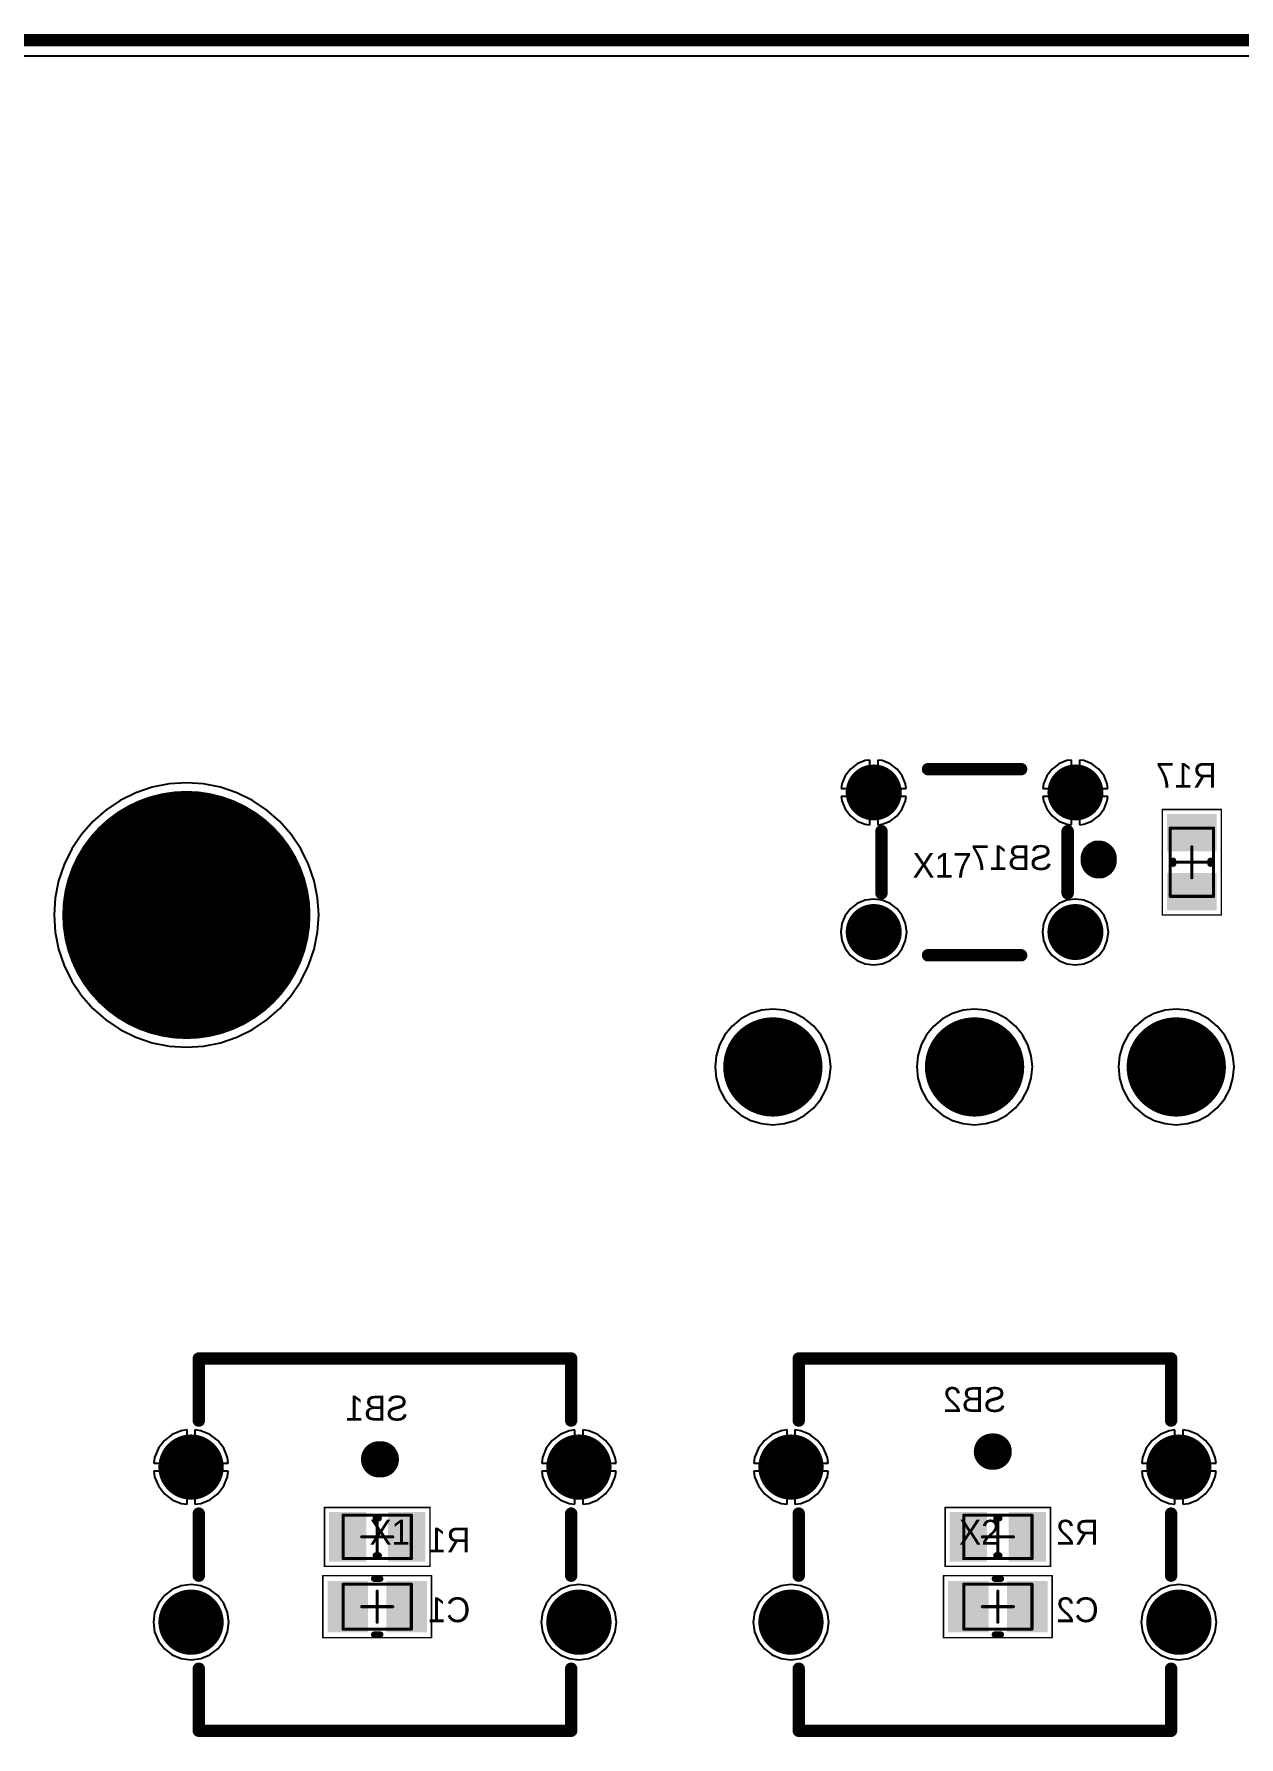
# Model space of a CAD drawing. Header units: millimetres. Extents: x 27 to 265, y 27 to 156.
# Drawn here: x 110.7 to 149.5, y 101.3 to 156.2 of the extents above; entities that cross this region are included whole.
import ezdxf

# ---------------------------------------------------------------- set-up
doc = ezdxf.new("R2010")
doc.units = ezdxf.units.MM
for name, color, linetype in [('BottomLayer', 5, 'Continuous'), ('BottomOverlay', 54, 'Continuous'), ('BottomPaste', 16, 'Continuous'), ('BottomSolder', 6, 'Continuous'), ('KeepOutLayer', 6, 'Continuous'), ('Mechanical13', 56, 'Continuous'), ('Mechanical15', 56, 'Continuous'), ('MultiLayer', 9, 'Continuous'), ('PadHoleLayer', 156, 'Continuous'), ('TopLayer', 1, 'Continuous'), ('TopOverlay', 2, 'Continuous'), ('TopSolder', 216, 'Continuous')]:
    doc.layers.add(name, color=color, linetype=linetype)

msp = doc.modelspace()

# ---------------------------------------------------------------- linework, layer by layer
at = {"layer": 'BottomLayer'}
for p, q in [((144.807, 130.131), (144.67, 130.048)), ((144.878, 130.157), (144.807, 130.131)), ((145.099, 130.162), (144.878, 130.157)), ((145.193, 130.134), (145.099, 130.162)), ((145.292, 130.076), (145.193, 130.134)), ((144.531, 129.872), (144.5, 129.771)), ((144.5, 129.771), (144.517, 129.72)), ((144.517, 129.72), (144.57, 129.69)), ((144.589, 129.964), (144.531, 129.872)), ((144.57, 129.69), (145.432, 129.69)), ((144.67, 130.048), (144.589, 129.964)), ((145.351, 130.022), (145.292, 130.076)), ((145.424, 129.949), (145.351, 130.022)), ((145.467, 129.884), (145.424, 129.949)), ((145.432, 129.69), (145.505, 129.766)), ((145.505, 129.766), (145.467, 129.884)), ((144.568, 129.486), (144.495, 129.41)), ((144.495, 129.41), (144.533, 129.292)), ((144.533, 129.292), (144.576, 129.227)), ((145.43, 129.486), (144.568, 129.486)), ((144.576, 129.227), (144.649, 129.153)), ((144.649, 129.153), (144.708, 129.1)), ((144.708, 129.1), (144.807, 129.042)), ((144.807, 129.042), (144.901, 129.014)), ((144.901, 129.014), (145.122, 129.019)), ((145.122, 129.019), (145.193, 129.044)), ((145.193, 129.044), (145.33, 129.128)), ((145.33, 129.128), (145.411, 129.212)), ((145.411, 129.212), (145.469, 129.304)), ((145.483, 129.456), (145.43, 129.486)), ((145.469, 129.304), (145.5, 129.405)), ((145.5, 129.405), (145.483, 129.456)), ((141.227, 110.924), (141.153, 110.851)), ((141.292, 110.967), (141.227, 110.924)), ((141.41, 111.005), (141.292, 110.967)), ((141.486, 110.932), (141.41, 111.005)), ((141.486, 110.07), (141.486, 110.932)), ((141.72, 110.983), (141.69, 110.93)), ((141.69, 110.93), (141.69, 110.068)), ((141.771, 111), (141.72, 110.983)), ((141.872, 110.969), (141.771, 111)), ((141.964, 110.911), (141.872, 110.969)), ((142.048, 110.83), (141.964, 110.911)), ((121.292, 110.443), (121.264, 110.349)), ((121.264, 110.349), (121.269, 110.128)), ((121.35, 110.542), (121.292, 110.443)), ((121.403, 110.601), (121.35, 110.542)), ((121.477, 110.674), (121.403, 110.601)), ((121.542, 110.717), (121.477, 110.674)), ((121.66, 110.755), (121.542, 110.717)), ((121.736, 110.682), (121.66, 110.755)), ((121.736, 109.82), (121.736, 110.682)), ((121.97, 110.733), (121.94, 110.68)), ((121.94, 110.68), (121.94, 109.818)), ((122.021, 110.75), (121.97, 110.733)), ((122.122, 110.719), (122.021, 110.75)), ((122.214, 110.661), (122.122, 110.719)), ((122.298, 110.58), (122.214, 110.661)), ((122.381, 110.443), (122.298, 110.58)), ((122.407, 110.372), (122.381, 110.443)), ((122.412, 110.151), (122.407, 110.372)), ((141.042, 110.693), (141.014, 110.599)), ((141.014, 110.599), (141.019, 110.378)), ((141.019, 110.378), (141.044, 110.307)), ((141.1, 110.792), (141.042, 110.693)), ((141.153, 110.851), (141.1, 110.792)), ((142.131, 110.693), (142.048, 110.83)), ((142.157, 110.622), (142.131, 110.693)), ((142.134, 110.307), (142.162, 110.401)), ((142.162, 110.401), (142.157, 110.622)), ((121.269, 110.128), (121.294, 110.057)), ((121.294, 110.057), (121.378, 109.92)), ((121.378, 109.92), (121.462, 109.839)), ((121.462, 109.839), (121.554, 109.781)), ((121.706, 109.767), (121.736, 109.82)), ((121.94, 109.818), (122.016, 109.745)), ((122.134, 109.783), (122.199, 109.826)), ((122.199, 109.826), (122.272, 109.899)), ((122.272, 109.899), (122.326, 109.958)), ((122.326, 109.958), (122.384, 110.057)), ((122.384, 110.057), (122.412, 110.151)), ((141.044, 110.307), (141.128, 110.17)), ((141.128, 110.17), (141.212, 110.089)), ((141.212, 110.089), (141.304, 110.031)), ((141.304, 110.031), (141.405, 110)), ((141.405, 110), (141.456, 110.017)), ((141.456, 110.017), (141.486, 110.07)), ((141.69, 110.068), (141.766, 109.995)), ((141.766, 109.995), (141.884, 110.033)), ((141.884, 110.033), (141.949, 110.076)), ((141.949, 110.076), (142.022, 110.149)), ((142.022, 110.149), (142.076, 110.208)), ((142.076, 110.208), (142.134, 110.307)), ((121.554, 109.781), (121.655, 109.75)), ((121.655, 109.75), (121.706, 109.767)), ((122.016, 109.745), (122.134, 109.783))]:
    msp.add_line(p, q, dxfattribs=at)
for points, const_width in [([(137.35, 131.75, 1), (138.15, 131.75, 1)], 0.8), ([(143.85, 131.75, 1), (144.65, 131.75, 1)], 0.8), ([(144.531, 129.766, 1), (144.608, 129.766, 1)], 0.0762), ([(144.949, 129.926, 1), (145.051, 129.926, 1)], 0.102), ([(144.95, 129.926, 1), (145.05, 129.926, 1)], 0.1), ([(145.392, 129.766, 1), (145.469, 129.766, 1)], 0.0762), ([(144.531, 129.409, 1), (144.608, 129.409, 1)], 0.0762), ([(144.949, 129.25, 1), (145.051, 129.25, 1)], 0.102), ([(144.95, 129.25, 1), (145.05, 129.25, 1)], 0.1), ([(145.392, 129.409, 1), (145.469, 129.409, 1)], 0.0762), ([(137.35, 127.25, 1), (138.15, 127.25, 1)], 0.8), ([(143.85, 127.25, 1), (144.65, 127.25, 1)], 0.8), ([(115.275, 110, 1), (116.225, 110, 1)], 0.95), ([(127.775, 110, 1), (128.725, 110, 1)], 0.95), ([(134.608, 110, 1), (135.558, 110, 1)], 0.95), ([(141.371, 110.931, 1), (141.448, 110.931, 1)], 0.0762), ([(141.728, 110.931, 1), (141.804, 110.931, 1)], 0.0762), ([(147.108, 110, 1), (148.058, 110, 1)], 0.95), ([(121.449, 110.25, 1), (121.551, 110.25, 1)], 0.102), ([(121.45, 110.25, 1), (121.55, 110.25, 1)], 0.1), ([(121.621, 110.681, 1), (121.698, 110.681, 1)], 0.0762), ([(121.978, 110.681, 1), (122.054, 110.681, 1)], 0.0762), ([(122.125, 110.25, 1), (122.226, 110.25, 1)], 0.102), ([(122.126, 110.25, 1), (122.226, 110.25, 1)], 0.1), ([(141.199, 110.5, 1), (141.301, 110.5, 1)], 0.102), ([(141.2, 110.5, 1), (141.3, 110.5, 1)], 0.1), ([(141.875, 110.5, 1), (141.976, 110.5, 1)], 0.102), ([(141.876, 110.5, 1), (141.976, 110.5, 1)], 0.1), ([(121.621, 109.819, 1), (121.698, 109.819, 1)], 0.0762), ([(121.978, 109.819, 1), (122.054, 109.819, 1)], 0.0762), ([(141.371, 110.069, 1), (141.448, 110.069, 1)], 0.0762), ([(141.728, 110.069, 1), (141.804, 110.069, 1)], 0.0762), ([(115.275, 105, 1), (116.225, 105, 1)], 0.95), ([(127.775, 105, 1), (128.725, 105, 1)], 0.95), ([(134.608, 105, 1), (135.558, 105, 1)], 0.95), ([(147.108, 105, 1), (148.058, 105, 1)], 0.95)]:
    msp.add_lwpolyline(points, format="xyb", close=True, dxfattribs=dict(at, const_width=const_width))
at = {"layer": 'BottomLayer', "const_width": 0.152}
for points in [[(144.569, 129.766, -0.77568), (145.431, 129.766)], [(145.431, 129.409, -0.77568), (144.569, 129.409)], [(141.409, 110.069, -0.77568), (141.409, 110.931)], [(141.766, 110.931, -0.77568), (141.766, 110.069)], [(121.659, 109.819, -0.77568), (121.659, 110.681)], [(122.016, 110.681, -0.77568), (122.016, 109.819)]]:
    msp.add_lwpolyline(points, format="xyb", dxfattribs=at)
at = {"layer": 'BottomLayer', "const_width": 0.203}
for points in [[(145, 129.25), (145, 129.926)], [(121.5, 110.25), (122.176, 110.25)], [(141.25, 110.5), (141.926, 110.5)]]:
    msp.add_lwpolyline(points, dxfattribs=at)
at = {"layer": 'BottomLayer'}
for points in [[(148.7, 130.95), (147.3, 130.95), (148.7, 129.95), (147.3, 129.95)], [(148.7, 129.05), (147.3, 129.05), (148.7, 128.05), (147.3, 128.05)], [(121.3, 107.05), (121.3, 108.45), (120.3, 107.05), (120.3, 108.45)], [(123.2, 107.05), (123.2, 108.45), (122.2, 107.05), (122.2, 108.45)], [(141.3, 107.05), (141.3, 108.45), (140.3, 107.05), (140.3, 108.45)], [(143.2, 107.05), (143.2, 108.45), (142.2, 107.05), (142.2, 108.45)], [(120.25, 106.225), (120.25, 104.775), (121.35, 106.225), (121.35, 104.775)], [(122.15, 106.225), (122.15, 104.775), (123.25, 106.225), (123.25, 104.775)], [(140.25, 106.225), (140.25, 104.775), (141.35, 106.225), (141.35, 104.775)], [(142.15, 106.225), (142.15, 104.775), (143.25, 106.225), (143.25, 104.775)]]:
    msp.add_solid(points, dxfattribs=at)
at = {"layer": 'BottomOverlay', "const_width": 0.2}
for points in [[(147.4, 129.45), (147.4, 129.55)], [(148.6, 129.45), (148.6, 129.55)], [(121.7, 108.35), (121.8, 108.35)], [(141.7, 108.35), (141.8, 108.35)], [(121.7, 107.15), (121.8, 107.15)], [(141.7, 107.15), (141.8, 107.15)], [(121.65, 106.4), (121.85, 106.4)], [(141.65, 106.4), (141.85, 106.4)], [(121.65, 104.6), (121.85, 104.6)], [(141.65, 104.6), (141.85, 104.6)]]:
    msp.add_lwpolyline(points, dxfattribs=at)
at = {"layer": 'BottomOverlay', "const_width": 0.1}
for points in [[(147.35, 129.55, 1), (147.45, 129.55, 1)], [(148.55, 129.55, 1), (148.65, 129.55, 1)], [(147.35, 129.45, 1), (147.45, 129.45, 1)], [(148.55, 129.45, 1), (148.65, 129.45, 1)], [(121.65, 108.35, 1), (121.75, 108.35, 1)], [(121.75, 108.35, 1), (121.85, 108.35, 1)], [(141.65, 108.35, 1), (141.75, 108.35, 1)], [(141.75, 108.35, 1), (141.85, 108.35, 1)], [(121.65, 107.15, 1), (121.75, 107.15, 1)], [(121.75, 107.15, 1), (121.85, 107.15, 1)], [(141.65, 107.15, 1), (141.75, 107.15, 1)], [(141.75, 107.15, 1), (141.85, 107.15, 1)], [(121.6, 106.4, 1), (121.7, 106.4, 1)], [(121.8, 106.4, 1), (121.9, 106.4, 1)], [(141.6, 106.4, 1), (141.7, 106.4, 1)], [(141.8, 106.4, 1), (141.9, 106.4, 1)], [(121.6, 104.6, 1), (121.7, 104.6, 1)], [(121.8, 104.6, 1), (121.9, 104.6, 1)], [(141.6, 104.6, 1), (141.7, 104.6, 1)], [(141.8, 104.6, 1), (141.9, 104.6, 1)]]:
    msp.add_lwpolyline(points, format="xyb", close=True, dxfattribs=at)
at = {"layer": 'BottomPaste'}
for points in [[(148.7, 130.95), (147.3, 130.95), (148.7, 129.95), (147.3, 129.95)], [(148.7, 129.05), (147.3, 129.05), (148.7, 128.05), (147.3, 128.05)], [(121.3, 107.05), (121.3, 108.45), (120.3, 107.05), (120.3, 108.45)], [(123.2, 107.05), (123.2, 108.45), (122.2, 107.05), (122.2, 108.45)], [(141.3, 107.05), (141.3, 108.45), (140.3, 107.05), (140.3, 108.45)], [(143.2, 107.05), (143.2, 108.45), (142.2, 107.05), (142.2, 108.45)], [(120.25, 106.225), (120.25, 104.775), (121.35, 106.225), (121.35, 104.775)], [(122.15, 106.225), (122.15, 104.775), (123.25, 106.225), (123.25, 104.775)], [(140.25, 106.225), (140.25, 104.775), (141.35, 106.225), (141.35, 104.775)], [(142.15, 106.225), (142.15, 104.775), (143.25, 106.225), (143.25, 104.775)]]:
    msp.add_solid(points, dxfattribs=at)
at = {"layer": 'BottomSolder'}
for points, const_width in [([(137.299, 131.75, 1), (138.201, 131.75, 1)], 0.902), ([(143.799, 131.75, 1), (144.701, 131.75, 1)], 0.902), ([(145.279, 129.616, 1), (144.721, 129.616, 1)], 0.61), ([(145.279, 129.56, 1), (144.721, 129.56, 1)], 0.61), ([(144.899, 129.926, 1), (145.101, 129.926, 1)], 0.202), ([(144.568, 129.616, 1), (144.873, 129.616, 1)], 0.305), ([(144.568, 129.56, 1), (144.873, 129.56, 1)], 0.305), ([(145.127, 129.616, 1), (145.432, 129.616, 1)], 0.305), ([(145.127, 129.56, 1), (145.432, 129.56, 1)], 0.305), ([(144.899, 129.25, 1), (145.101, 129.25, 1)], 0.202), ([(137.299, 127.25, 1), (138.201, 127.25, 1)], 0.902), ([(143.799, 127.25, 1), (144.701, 127.25, 1)], 0.902), ([(115.549, 127.8, 1), (115.651, 127.8, 1)], 0.102), ([(134.449, 122.9, 1), (134.551, 122.9, 1)], 0.102), ([(140.949, 122.9, 1), (141.051, 122.9, 1)], 0.102), ([(147.449, 122.9, 1), (147.551, 122.9, 1)], 0.102), ([(115.224, 110, 1), (116.276, 110, 1)], 1.052), ([(127.724, 110, 1), (128.776, 110, 1)], 1.052), ([(134.558, 110, 1), (135.609, 110, 1)], 1.052), ([(141.839, 110.5, 1), (141.28, 110.5, 1)], 0.61), ([(141.895, 110.5, 1), (141.336, 110.5, 1)], 0.61), ([(147.058, 110, 1), (148.109, 110, 1)], 1.052), ([(122.089, 110.25, 1), (121.53, 110.25, 1)], 0.61), ([(121.378, 110.25, 1), (121.683, 110.25, 1)], 0.305), ([(122.145, 110.25, 1), (121.586, 110.25, 1)], 0.61), ([(121.434, 110.25, 1), (121.739, 110.25, 1)], 0.305), ([(121.399, 110.25, 1), (121.601, 110.25, 1)], 0.202), ([(121.937, 110.25, 1), (122.242, 110.25, 1)], 0.305), ([(121.993, 110.25, 1), (122.298, 110.25, 1)], 0.305), ([(122.075, 110.25, 1), (122.276, 110.25, 1)], 0.202), ([(141.128, 110.5, 1), (141.433, 110.5, 1)], 0.305), ([(141.184, 110.5, 1), (141.489, 110.5, 1)], 0.305), ([(141.149, 110.5, 1), (141.351, 110.5, 1)], 0.202), ([(141.687, 110.5, 1), (141.992, 110.5, 1)], 0.305), ([(141.743, 110.5, 1), (142.048, 110.5, 1)], 0.305), ([(141.825, 110.5, 1), (142.026, 110.5, 1)], 0.202), ([(115.224, 105, 1), (116.276, 105, 1)], 1.052), ([(127.724, 105, 1), (128.776, 105, 1)], 1.052), ([(134.558, 105, 1), (135.609, 105, 1)], 1.052), ([(147.058, 105, 1), (148.109, 105, 1)], 1.052)]:
    msp.add_lwpolyline(points, format="xyb", close=True, dxfattribs=dict(at, const_width=const_width))
for points in [[(148.802, 131.052), (147.198, 131.052), (148.802, 129.848), (147.198, 129.848)], [(148.802, 129.152), (147.198, 129.152), (148.802, 127.948), (147.198, 127.948)], [(121.402, 106.948), (121.402, 108.552), (120.198, 106.948), (120.198, 108.552)], [(123.302, 106.948), (123.302, 108.552), (122.098, 106.948), (122.098, 108.552)], [(141.402, 106.948), (141.402, 108.552), (140.198, 106.948), (140.198, 108.552)], [(143.302, 106.948), (143.302, 108.552), (142.098, 106.948), (142.098, 108.552)], [(120.148, 106.327), (120.148, 104.673), (121.452, 106.327), (121.452, 104.673)], [(122.048, 106.327), (122.048, 104.673), (123.352, 106.327), (123.352, 104.673)], [(140.148, 106.327), (140.148, 104.673), (141.452, 106.327), (141.452, 104.673)], [(142.048, 106.327), (142.048, 104.673), (143.352, 106.327), (143.352, 104.673)]]:
    msp.add_solid(points, dxfattribs=at)
at = {"layer": 'KeepOutLayer', "const_width": 0.4}
msp.add_lwpolyline([(27.5, 156), (199.7, 156)], dxfattribs=at)
at = {"layer": 'Mechanical13', "const_width": 0.1}
for points in [[(147.3, 128.4), (147.3, 130.6)], [(147.3, 130.6), (148.7, 130.6)], [(148.7, 128.4), (148.7, 130.6)], [(147.3, 128.4), (148.7, 128.4)], [(120.65, 108.45), (122.85, 108.45)], [(120.65, 107.05), (120.65, 108.45)], [(122.85, 107.05), (122.85, 108.45)], [(140.65, 108.45), (142.85, 108.45)], [(140.65, 107.05), (140.65, 108.45)], [(142.85, 107.05), (142.85, 108.45)], [(120.65, 107.05), (122.85, 107.05)], [(140.65, 107.05), (142.85, 107.05)], [(120.65, 104.775), (120.65, 106.225)], [(120.65, 106.225), (122.85, 106.225)], [(122.85, 104.775), (122.85, 106.225)], [(140.65, 104.775), (140.65, 106.225)], [(140.65, 106.225), (142.85, 106.225)], [(142.85, 104.775), (142.85, 106.225)], [(120.65, 104.775), (122.85, 104.775)], [(140.65, 104.775), (142.85, 104.775)]]:
    msp.add_lwpolyline(points, dxfattribs=at)
at = {"layer": 'Mechanical13', "const_width": 0.05}
for points in [[(147.275, 130.6, 1), (147.325, 130.6, 1)], [(147.275, 130.6, 1), (147.325, 130.6, 1)], [(148.675, 130.6, 1), (148.725, 130.6, 1)], [(148.675, 130.6, 1), (148.725, 130.6, 1)], [(147.275, 128.4, 1), (147.325, 128.4, 1)], [(147.275, 128.4, 1), (147.325, 128.4, 1)], [(148.675, 128.4, 1), (148.725, 128.4, 1)], [(148.675, 128.4, 1), (148.725, 128.4, 1)], [(120.625, 108.45, 1), (120.675, 108.45, 1)], [(120.625, 108.45, 1), (120.675, 108.45, 1)], [(122.825, 108.45, 1), (122.875, 108.45, 1)], [(122.825, 108.45, 1), (122.875, 108.45, 1)], [(140.625, 108.45, 1), (140.675, 108.45, 1)], [(140.625, 108.45, 1), (140.675, 108.45, 1)], [(142.825, 108.45, 1), (142.875, 108.45, 1)], [(142.825, 108.45, 1), (142.875, 108.45, 1)], [(120.625, 107.05, 1), (120.675, 107.05, 1)], [(120.625, 107.05, 1), (120.675, 107.05, 1)], [(122.825, 107.05, 1), (122.875, 107.05, 1)], [(122.825, 107.05, 1), (122.875, 107.05, 1)], [(140.625, 107.05, 1), (140.675, 107.05, 1)], [(140.625, 107.05, 1), (140.675, 107.05, 1)], [(142.825, 107.05, 1), (142.875, 107.05, 1)], [(142.825, 107.05, 1), (142.875, 107.05, 1)], [(120.625, 106.225, 1), (120.675, 106.225, 1)], [(120.625, 106.225, 1), (120.675, 106.225, 1)], [(122.825, 106.225, 1), (122.875, 106.225, 1)], [(122.825, 106.225, 1), (122.875, 106.225, 1)], [(140.625, 106.225, 1), (140.675, 106.225, 1)], [(140.625, 106.225, 1), (140.675, 106.225, 1)], [(142.825, 106.225, 1), (142.875, 106.225, 1)], [(142.825, 106.225, 1), (142.875, 106.225, 1)], [(120.625, 104.775, 1), (120.675, 104.775, 1)], [(120.625, 104.775, 1), (120.675, 104.775, 1)], [(122.825, 104.775, 1), (122.875, 104.775, 1)], [(122.825, 104.775, 1), (122.875, 104.775, 1)], [(140.625, 104.775, 1), (140.675, 104.775, 1)], [(140.625, 104.775, 1), (140.675, 104.775, 1)], [(142.825, 104.775, 1), (142.875, 104.775, 1)], [(142.825, 104.775, 1), (142.875, 104.775, 1)]]:
    msp.add_lwpolyline(points, format="xyb", close=True, dxfattribs=at)
at = {"layer": 'Mechanical15'}
for points, const_width in [([(147.05, 127.8), (147.05, 131.2)], 0.05), ([(147.05, 131.2), (148.95, 131.2)], 0.05), ([(148.95, 127.8), (148.95, 131.2)], 0.05), ([(148, 129), (148, 130)], 0.1), ([(147.5, 129.5), (148.5, 129.5)], 0.1), ([(147.05, 127.8), (148.95, 127.8)], 0.05), ([(120.05, 108.7), (123.45, 108.7)], 0.05), ([(120.05, 106.8), (120.05, 108.7)], 0.05), ([(123.45, 106.8), (123.45, 108.7)], 0.05), ([(140.05, 108.7), (143.45, 108.7)], 0.05), ([(140.05, 106.8), (140.05, 108.7)], 0.05), ([(143.45, 106.8), (143.45, 108.7)], 0.05), ([(121.75, 107.25), (121.75, 108.25)], 0.1), ([(141.75, 107.25), (141.75, 108.25)], 0.1), ([(121.25, 107.75), (122.25, 107.75)], 0.1), ([(141.25, 107.75), (142.25, 107.75)], 0.1), ([(120, 104.5), (120, 106.5)], 0.05), ([(120, 106.5), (123.5, 106.5)], 0.05), ([(120.05, 106.8), (123.45, 106.8)], 0.05), ([(123.5, 104.5), (123.5, 106.5)], 0.05), ([(140, 104.5), (140, 106.5)], 0.05), ([(140, 106.5), (143.5, 106.5)], 0.05), ([(140.05, 106.8), (143.45, 106.8)], 0.05), ([(143.5, 104.5), (143.5, 106.5)], 0.05), ([(121.75, 105), (121.75, 106)], 0.1), ([(141.75, 105), (141.75, 106)], 0.1), ([(121.25, 105.5), (122.25, 105.5)], 0.1), ([(141.25, 105.5), (142.25, 105.5)], 0.1), ([(120, 104.5), (123.5, 104.5)], 0.05), ([(140, 104.5), (143.5, 104.5)], 0.05)]:
    msp.add_lwpolyline(points, dxfattribs=dict(at, const_width=const_width))
for points, const_width in [([(147.038, 131.2, 1), (147.062, 131.2, 1)], 0.025), ([(147.038, 131.2, 1), (147.062, 131.2, 1)], 0.025), ([(148.937, 131.2, 1), (148.962, 131.2, 1)], 0.025), ([(148.937, 131.2, 1), (148.962, 131.2, 1)], 0.025), ([(147.975, 130, 1), (148.025, 130, 1)], 0.05), ([(147.475, 129.5, 1), (147.525, 129.5, 1)], 0.05), ([(147.975, 129, 1), (148.025, 129, 1)], 0.05), ([(148.475, 129.5, 1), (148.525, 129.5, 1)], 0.05), ([(147.038, 127.8, 1), (147.062, 127.8, 1)], 0.025), ([(147.038, 127.8, 1), (147.062, 127.8, 1)], 0.025), ([(148.937, 127.8, 1), (148.962, 127.8, 1)], 0.025), ([(148.937, 127.8, 1), (148.962, 127.8, 1)], 0.025), ([(120.038, 108.7, 1), (120.063, 108.7, 1)], 0.025), ([(120.038, 108.7, 1), (120.063, 108.7, 1)], 0.025), ([(123.438, 108.7, 1), (123.463, 108.7, 1)], 0.025), ([(123.438, 108.7, 1), (123.463, 108.7, 1)], 0.025), ([(140.038, 108.7, 1), (140.063, 108.7, 1)], 0.025), ([(140.038, 108.7, 1), (140.063, 108.7, 1)], 0.025), ([(143.438, 108.7, 1), (143.463, 108.7, 1)], 0.025), ([(143.438, 108.7, 1), (143.463, 108.7, 1)], 0.025), ([(121.725, 108.25, 1), (121.775, 108.25, 1)], 0.05), ([(141.725, 108.25, 1), (141.775, 108.25, 1)], 0.05), ([(121.225, 107.75, 1), (121.275, 107.75, 1)], 0.05), ([(122.225, 107.75, 1), (122.275, 107.75, 1)], 0.05), ([(141.225, 107.75, 1), (141.275, 107.75, 1)], 0.05), ([(142.225, 107.75, 1), (142.275, 107.75, 1)], 0.05), ([(121.725, 107.25, 1), (121.775, 107.25, 1)], 0.05), ([(141.725, 107.25, 1), (141.775, 107.25, 1)], 0.05), ([(119.987, 106.5, 1), (120.012, 106.5, 1)], 0.025), ([(119.987, 106.5, 1), (120.012, 106.5, 1)], 0.025), ([(120.038, 106.8, 1), (120.063, 106.8, 1)], 0.025), ([(120.038, 106.8, 1), (120.063, 106.8, 1)], 0.025), ([(123.438, 106.8, 1), (123.463, 106.8, 1)], 0.025), ([(123.438, 106.8, 1), (123.463, 106.8, 1)], 0.025), ([(123.488, 106.5, 1), (123.512, 106.5, 1)], 0.025), ([(123.488, 106.5, 1), (123.512, 106.5, 1)], 0.025), ([(139.988, 106.5, 1), (140.012, 106.5, 1)], 0.025), ([(139.988, 106.5, 1), (140.012, 106.5, 1)], 0.025), ([(140.038, 106.8, 1), (140.063, 106.8, 1)], 0.025), ([(140.038, 106.8, 1), (140.063, 106.8, 1)], 0.025), ([(143.438, 106.8, 1), (143.463, 106.8, 1)], 0.025), ([(143.438, 106.8, 1), (143.463, 106.8, 1)], 0.025), ([(143.488, 106.5, 1), (143.512, 106.5, 1)], 0.025), ([(143.488, 106.5, 1), (143.512, 106.5, 1)], 0.025), ([(121.725, 106, 1), (121.775, 106, 1)], 0.05), ([(141.725, 106, 1), (141.775, 106, 1)], 0.05), ([(121.225, 105.5, 1), (121.275, 105.5, 1)], 0.05), ([(122.225, 105.5, 1), (122.275, 105.5, 1)], 0.05), ([(141.225, 105.5, 1), (141.275, 105.5, 1)], 0.05), ([(142.225, 105.5, 1), (142.275, 105.5, 1)], 0.05), ([(121.725, 105, 1), (121.775, 105, 1)], 0.05), ([(141.725, 105, 1), (141.775, 105, 1)], 0.05), ([(119.987, 104.5, 1), (120.012, 104.5, 1)], 0.025), ([(119.987, 104.5, 1), (120.012, 104.5, 1)], 0.025), ([(123.488, 104.5, 1), (123.512, 104.5, 1)], 0.025), ([(123.488, 104.5, 1), (123.512, 104.5, 1)], 0.025), ([(139.988, 104.5, 1), (140.012, 104.5, 1)], 0.025), ([(139.988, 104.5, 1), (140.012, 104.5, 1)], 0.025), ([(143.488, 104.5, 1), (143.512, 104.5, 1)], 0.025), ([(143.488, 104.5, 1), (143.512, 104.5, 1)], 0.025)]:
    msp.add_lwpolyline(points, format="xyb", close=True, dxfattribs=dict(at, const_width=const_width))
at = {"layer": 'MultiLayer'}
for points, const_width in [([(137.35, 131.75, 1), (138.15, 131.75, 1)], 0.8), ([(143.85, 131.75, 1), (144.65, 131.75, 1)], 0.8), ([(137.35, 127.25, 1), (138.15, 127.25, 1)], 0.8), ([(143.85, 127.25, 1), (144.65, 127.25, 1)], 0.8), ([(115.275, 110, 1), (116.225, 110, 1)], 0.95), ([(127.775, 110, 1), (128.725, 110, 1)], 0.95), ([(134.608, 110, 1), (135.558, 110, 1)], 0.95), ([(147.108, 110, 1), (148.058, 110, 1)], 0.95), ([(115.275, 105, 1), (116.225, 105, 1)], 0.95), ([(127.775, 105, 1), (128.725, 105, 1)], 0.95), ([(134.608, 105, 1), (135.558, 105, 1)], 0.95), ([(147.108, 105, 1), (148.058, 105, 1)], 0.95)]:
    msp.add_lwpolyline(points, format="xyb", close=True, dxfattribs=dict(at, const_width=const_width))
at = {"layer": 'PadHoleLayer'}
for points, const_width in [([(113.6, 127.8, 1), (117.6, 127.8, 1)], 4), ([(137.5, 131.75, 1), (138, 131.75, 1)], 0.5), ([(144, 131.75, 1), (144.5, 131.75, 1)], 0.5), ([(137.5, 127.25, 1), (138, 127.25, 1)], 0.5), ([(144, 127.25, 1), (144.5, 127.25, 1)], 0.5), ([(133.7, 122.9, 1), (135.3, 122.9, 1)], 1.6), ([(140.2, 122.9, 1), (141.8, 122.9, 1)], 1.6), ([(146.7, 122.9, 1), (148.3, 122.9, 1)], 1.6), ([(115.425, 110, 1), (116.075, 110, 1)], 0.65), ([(127.925, 110, 1), (128.575, 110, 1)], 0.65), ([(134.758, 110, 1), (135.408, 110, 1)], 0.65), ([(147.258, 110, 1), (147.908, 110, 1)], 0.65), ([(115.425, 105, 1), (116.075, 105, 1)], 0.65), ([(127.925, 105, 1), (128.575, 105, 1)], 0.65), ([(134.758, 105, 1), (135.408, 105, 1)], 0.65), ([(147.258, 105, 1), (147.908, 105, 1)], 0.65)]:
    msp.add_lwpolyline(points, format="xyb", close=True, dxfattribs=dict(at, const_width=const_width))
at = {"layer": 'TopLayer'}
for p, q in [((28, 155.5), (199.237, 155.5)), ((136.998, 132.502), (136.829, 132.282)), ((137.218, 132.671), (136.998, 132.502)), ((137.475, 132.777), (137.218, 132.671)), ((137.623, 132.796), (137.475, 132.777)), ((137.623, 131.877), (137.623, 132.796)), ((138.025, 132.777), (137.877, 132.796)), ((137.877, 132.796), (137.877, 131.877)), ((138.282, 132.671), (138.025, 132.777)), ((138.502, 132.502), (138.282, 132.671)), ((138.671, 132.282), (138.502, 132.502)), ((143.498, 132.502), (143.329, 132.282)), ((143.718, 132.671), (143.498, 132.502)), ((143.975, 132.777), (143.718, 132.671)), ((144.123, 132.796), (143.975, 132.777)), ((144.123, 131.877), (144.123, 132.796)), ((144.525, 132.777), (144.377, 132.796)), ((144.377, 132.796), (144.377, 131.877)), ((144.782, 132.671), (144.525, 132.777)), ((145.002, 132.502), (144.782, 132.671)), ((145.171, 132.282), (145.002, 132.502)), ((114.497, 131.918), (113.969, 131.739)), ((115.044, 132.027), (114.497, 131.918)), ((115.6, 132.063), (115.044, 132.027)), ((116.156, 132.027), (115.6, 132.063)), ((116.703, 131.918), (116.156, 132.027)), ((117.231, 131.739), (116.703, 131.918)), ((136.723, 132.025), (136.704, 131.877)), ((136.704, 131.877), (137.623, 131.877)), ((136.829, 132.282), (136.723, 132.025)), ((137.877, 131.877), (138.796, 131.877)), ((138.777, 132.025), (138.671, 132.282)), ((138.796, 131.877), (138.777, 132.025)), ((143.223, 132.025), (143.204, 131.877)), ((143.204, 131.877), (144.123, 131.877)), ((143.329, 132.282), (143.223, 132.025)), ((144.377, 131.877), (145.296, 131.877)), ((145.277, 132.025), (145.171, 132.282)), ((145.296, 131.877), (145.277, 132.025)), ((113.468, 131.492), (113.005, 131.182)), ((113.969, 131.739), (113.468, 131.492)), ((117.732, 131.492), (117.231, 131.739)), ((118.195, 131.182), (117.732, 131.492)), ((137.623, 131.623), (136.704, 131.623)), ((136.704, 131.623), (136.723, 131.475)), ((136.723, 131.475), (136.829, 131.218)), ((136.829, 131.218), (136.998, 130.998)), ((137.623, 130.704), (137.623, 131.623)), ((138.796, 131.623), (137.877, 131.623)), ((137.877, 131.623), (137.877, 130.704)), ((138.502, 130.998), (138.671, 131.218)), ((138.671, 131.218), (138.777, 131.475)), ((138.777, 131.475), (138.796, 131.623)), ((144.123, 131.623), (143.204, 131.623)), ((143.204, 131.623), (143.223, 131.475)), ((143.223, 131.475), (143.329, 131.218)), ((143.329, 131.218), (143.498, 130.998)), ((144.123, 130.704), (144.123, 131.623)), ((145.296, 131.623), (144.377, 131.623)), ((144.377, 131.623), (144.377, 130.704)), ((145.002, 130.998), (145.171, 131.218)), ((145.171, 131.218), (145.277, 131.475)), ((145.277, 131.475), (145.296, 131.623)), ((112.586, 130.814), (112.218, 130.395)), ((113.005, 131.182), (112.586, 130.814)), ((118.614, 130.814), (118.195, 131.182)), ((118.982, 130.395), (118.614, 130.814)), ((136.998, 130.998), (137.218, 130.829)), ((137.218, 130.829), (137.475, 130.723)), ((137.475, 130.723), (137.623, 130.704)), ((137.877, 130.704), (138.025, 130.723)), ((138.025, 130.723), (138.282, 130.829)), ((138.282, 130.829), (138.502, 130.998)), ((143.498, 130.998), (143.718, 130.829)), ((143.718, 130.829), (143.975, 130.723)), ((143.975, 130.723), (144.123, 130.704)), ((144.377, 130.704), (144.525, 130.723)), ((144.525, 130.723), (144.782, 130.829)), ((144.782, 130.829), (145.002, 130.998)), ((112.218, 130.395), (111.908, 129.932)), ((119.292, 129.932), (118.982, 130.395)), ((111.908, 129.932), (111.661, 129.431)), ((119.539, 129.431), (119.292, 129.932)), ((111.661, 129.431), (111.482, 128.903)), ((119.718, 128.903), (119.539, 129.431)), ((111.482, 128.903), (111.373, 128.356)), ((119.827, 128.356), (119.718, 128.903)), ((111.373, 128.356), (111.337, 127.8)), ((119.863, 127.8), (119.827, 128.356)), ((136.998, 128.002), (136.829, 127.782)), ((137.218, 128.171), (136.998, 128.002)), ((137.475, 128.277), (137.218, 128.171)), ((137.75, 128.313), (137.475, 128.277)), ((138.025, 128.277), (137.75, 128.313)), ((138.282, 128.171), (138.025, 128.277)), ((138.502, 128.002), (138.282, 128.171)), ((138.671, 127.782), (138.502, 128.002)), ((143.498, 128.002), (143.329, 127.782)), ((143.718, 128.171), (143.498, 128.002)), ((143.975, 128.277), (143.718, 128.171)), ((144.25, 128.313), (143.975, 128.277)), ((144.525, 128.277), (144.25, 128.313)), ((144.782, 128.171), (144.525, 128.277)), ((145.002, 128.002), (144.782, 128.171)), ((145.171, 127.782), (145.002, 128.002)), ((111.337, 127.8), (111.373, 127.244)), ((119.827, 127.244), (119.863, 127.8)), ((136.723, 127.525), (136.687, 127.25)), ((136.829, 127.782), (136.723, 127.525)), ((138.777, 127.525), (138.671, 127.782)), ((138.813, 127.25), (138.777, 127.525)), ((143.223, 127.525), (143.187, 127.25)), ((143.329, 127.782), (143.223, 127.525)), ((145.277, 127.525), (145.171, 127.782)), ((145.313, 127.25), (145.277, 127.525)), ((111.373, 127.244), (111.482, 126.697)), ((119.718, 126.697), (119.827, 127.244)), ((136.687, 127.25), (136.723, 126.975)), ((136.723, 126.975), (136.829, 126.718)), ((138.671, 126.718), (138.777, 126.975)), ((138.777, 126.975), (138.813, 127.25)), ((143.187, 127.25), (143.223, 126.975)), ((143.223, 126.975), (143.329, 126.718)), ((145.171, 126.718), (145.277, 126.975)), ((145.277, 126.975), (145.313, 127.25)), ((111.482, 126.697), (111.661, 126.169)), ((119.539, 126.169), (119.718, 126.697)), ((136.829, 126.718), (136.998, 126.498)), ((136.998, 126.498), (137.218, 126.329)), ((137.218, 126.329), (137.475, 126.223)), ((138.025, 126.223), (138.282, 126.329)), ((138.282, 126.329), (138.502, 126.498)), ((138.502, 126.498), (138.671, 126.718)), ((143.329, 126.718), (143.498, 126.498)), ((143.498, 126.498), (143.718, 126.329)), ((143.718, 126.329), (143.975, 126.223)), ((144.525, 126.223), (144.782, 126.329)), ((144.782, 126.329), (145.002, 126.498)), ((145.002, 126.498), (145.171, 126.718)), ((111.661, 126.169), (111.908, 125.668)), ((119.292, 125.668), (119.539, 126.169)), ((137.475, 126.223), (137.75, 126.187)), ((137.75, 126.187), (138.025, 126.223)), ((143.975, 126.223), (144.25, 126.187)), ((144.25, 126.187), (144.525, 126.223)), ((111.908, 125.668), (112.218, 125.205)), ((112.218, 125.205), (112.586, 124.786)), ((118.614, 124.786), (118.982, 125.205)), ((118.982, 125.205), (119.292, 125.668)), ((112.586, 124.786), (113.005, 124.418)), ((118.195, 124.418), (118.614, 124.786)), ((134.137, 124.727), (133.787, 124.621)), ((134.5, 124.763), (134.137, 124.727)), ((134.863, 124.727), (134.5, 124.763)), ((135.213, 124.621), (134.863, 124.727)), ((140.637, 124.727), (140.287, 124.621)), ((141, 124.763), (140.637, 124.727)), ((141.363, 124.727), (141, 124.763)), ((141.713, 124.621), (141.363, 124.727)), ((147.137, 124.727), (146.787, 124.621)), ((147.5, 124.763), (147.137, 124.727)), ((147.863, 124.727), (147.5, 124.763)), ((148.213, 124.621), (147.863, 124.727)), ((113.005, 124.418), (113.468, 124.108)), ((113.468, 124.108), (113.969, 123.861)), ((117.231, 123.861), (117.732, 124.108)), ((117.732, 124.108), (118.195, 124.418)), ((133.183, 124.217), (132.951, 123.935)), ((133.465, 124.449), (133.183, 124.217)), ((133.787, 124.621), (133.465, 124.449)), ((135.535, 124.449), (135.213, 124.621)), ((135.817, 124.217), (135.535, 124.449)), ((136.049, 123.935), (135.817, 124.217)), ((139.683, 124.217), (139.451, 123.935)), ((139.965, 124.449), (139.683, 124.217)), ((140.287, 124.621), (139.965, 124.449)), ((142.035, 124.449), (141.713, 124.621)), ((142.317, 124.217), (142.035, 124.449)), ((142.549, 123.935), (142.317, 124.217)), ((146.183, 124.217), (145.951, 123.935)), ((146.465, 124.449), (146.183, 124.217)), ((146.787, 124.621), (146.465, 124.449)), ((148.535, 124.449), (148.213, 124.621)), ((148.817, 124.217), (148.535, 124.449)), ((149.049, 123.935), (148.817, 124.217)), ((113.969, 123.861), (114.497, 123.682)), ((114.497, 123.682), (115.044, 123.573)), ((115.044, 123.573), (115.6, 123.537)), ((115.6, 123.537), (116.156, 123.573)), ((116.156, 123.573), (116.703, 123.682)), ((116.703, 123.682), (117.231, 123.861)), ((132.779, 123.613), (132.673, 123.263)), ((132.951, 123.935), (132.779, 123.613)), ((136.221, 123.613), (136.049, 123.935)), ((136.327, 123.263), (136.221, 123.613)), ((139.279, 123.613), (139.173, 123.263)), ((139.451, 123.935), (139.279, 123.613)), ((142.721, 123.613), (142.549, 123.935)), ((142.827, 123.263), (142.721, 123.613)), ((145.779, 123.613), (145.673, 123.263)), ((145.951, 123.935), (145.779, 123.613)), ((149.221, 123.613), (149.049, 123.935)), ((149.327, 123.263), (149.221, 123.613)), ((132.673, 123.263), (132.637, 122.9)), ((136.363, 122.9), (136.327, 123.263)), ((139.173, 123.263), (139.137, 122.9)), ((142.863, 122.9), (142.827, 123.263)), ((145.673, 123.263), (145.637, 122.9)), ((149.363, 122.9), (149.327, 123.263)), ((132.637, 122.9), (132.673, 122.537)), ((132.673, 122.537), (132.779, 122.187)), ((136.221, 122.187), (136.327, 122.537)), ((136.327, 122.537), (136.363, 122.9)), ((139.137, 122.9), (139.173, 122.537)), ((139.173, 122.537), (139.279, 122.187)), ((142.721, 122.187), (142.827, 122.537)), ((142.827, 122.537), (142.863, 122.9)), ((145.637, 122.9), (145.673, 122.537)), ((145.673, 122.537), (145.779, 122.187)), ((149.221, 122.187), (149.327, 122.537)), ((149.327, 122.537), (149.363, 122.9)), ((132.779, 122.187), (132.951, 121.865)), ((136.049, 121.865), (136.221, 122.187)), ((139.279, 122.187), (139.451, 121.865)), ((142.549, 121.865), (142.721, 122.187)), ((145.779, 122.187), (145.951, 121.865)), ((149.049, 121.865), (149.221, 122.187)), ((132.951, 121.865), (133.183, 121.583)), ((133.183, 121.583), (133.465, 121.351)), ((133.465, 121.351), (133.787, 121.179)), ((135.213, 121.179), (135.535, 121.351)), ((135.535, 121.351), (135.817, 121.583)), ((135.817, 121.583), (136.049, 121.865)), ((139.451, 121.865), (139.683, 121.583)), ((139.683, 121.583), (139.965, 121.351)), ((139.965, 121.351), (140.287, 121.179)), ((141.713, 121.179), (142.035, 121.351)), ((142.035, 121.351), (142.317, 121.583)), ((142.317, 121.583), (142.549, 121.865)), ((145.951, 121.865), (146.183, 121.583)), ((146.183, 121.583), (146.465, 121.351)), ((146.465, 121.351), (146.787, 121.179)), ((148.213, 121.179), (148.535, 121.351)), ((148.535, 121.351), (148.817, 121.583)), ((148.817, 121.583), (149.049, 121.865)), ((133.787, 121.179), (134.137, 121.073)), ((134.137, 121.073), (134.5, 121.037)), ((134.5, 121.037), (134.863, 121.073)), ((134.863, 121.073), (135.213, 121.179)), ((140.287, 121.179), (140.637, 121.073)), ((140.637, 121.073), (141, 121.037)), ((141, 121.037), (141.363, 121.073)), ((141.363, 121.073), (141.713, 121.179)), ((146.787, 121.179), (147.137, 121.073)), ((147.137, 121.073), (147.5, 121.037)), ((147.5, 121.037), (147.863, 121.073)), ((147.863, 121.073), (148.213, 121.179)), ((115.143, 111.052), (114.891, 110.859)), ((115.436, 111.173), (115.143, 111.052)), ((115.623, 111.198), (115.436, 111.173)), ((115.623, 110.127), (115.623, 111.198)), ((116.064, 111.173), (115.877, 111.198)), ((115.877, 111.198), (115.877, 110.127)), ((116.357, 111.052), (116.064, 111.173)), ((116.609, 110.859), (116.357, 111.052)), ((127.643, 111.052), (127.391, 110.859)), ((127.936, 111.173), (127.643, 111.052)), ((128.123, 111.198), (127.936, 111.173)), ((128.123, 110.127), (128.123, 111.198)), ((128.564, 111.173), (128.377, 111.198)), ((128.377, 111.198), (128.377, 110.127)), ((128.857, 111.052), (128.564, 111.173)), ((129.109, 110.859), (128.857, 111.052)), ((134.476, 111.052), (134.225, 110.859)), ((134.769, 111.173), (134.476, 111.052)), ((134.956, 111.198), (134.769, 111.173)), ((134.956, 110.127), (134.956, 111.198)), ((135.398, 111.173), (135.21, 111.198)), ((135.21, 111.198), (135.21, 110.127)), ((135.691, 111.052), (135.398, 111.173)), ((135.942, 110.859), (135.691, 111.052)), ((146.976, 111.052), (146.725, 110.859)), ((147.269, 111.173), (146.976, 111.052)), ((147.456, 111.198), (147.269, 111.173)), ((147.456, 110.127), (147.456, 111.198)), ((147.898, 111.173), (147.71, 111.198)), ((147.71, 111.198), (147.71, 110.127)), ((148.191, 111.052), (147.898, 111.173)), ((148.442, 110.859), (148.191, 111.052)), ((114.698, 110.607), (114.577, 110.314)), ((114.891, 110.859), (114.698, 110.607)), ((116.802, 110.607), (116.609, 110.859)), ((116.923, 110.314), (116.802, 110.607)), ((127.198, 110.607), (127.077, 110.314)), ((127.391, 110.859), (127.198, 110.607)), ((129.302, 110.607), (129.109, 110.859)), ((129.423, 110.314), (129.302, 110.607)), ((134.032, 110.607), (133.91, 110.314)), ((134.225, 110.859), (134.032, 110.607)), ((136.135, 110.607), (135.942, 110.859)), ((136.256, 110.314), (136.135, 110.607)), ((146.532, 110.607), (146.41, 110.314)), ((146.725, 110.859), (146.532, 110.607)), ((148.635, 110.607), (148.442, 110.859)), ((148.756, 110.314), (148.635, 110.607)), ((114.577, 110.314), (114.552, 110.127)), ((114.552, 110.127), (115.623, 110.127)), ((115.623, 109.873), (114.552, 109.873)), ((114.552, 109.873), (114.577, 109.686)), ((115.623, 108.802), (115.623, 109.873)), ((115.877, 110.127), (116.948, 110.127)), ((116.948, 109.873), (115.877, 109.873)), ((115.877, 109.873), (115.877, 108.802)), ((116.948, 110.127), (116.923, 110.314)), ((116.923, 109.686), (116.948, 109.873)), ((127.077, 110.314), (127.052, 110.127)), ((127.052, 110.127), (128.123, 110.127)), ((128.123, 109.873), (127.052, 109.873)), ((127.052, 109.873), (127.077, 109.686)), ((128.123, 108.802), (128.123, 109.873)), ((128.377, 110.127), (129.448, 110.127)), ((129.448, 109.873), (128.377, 109.873)), ((128.377, 109.873), (128.377, 108.802)), ((129.448, 110.127), (129.423, 110.314)), ((129.423, 109.686), (129.448, 109.873)), ((133.91, 110.314), (133.886, 110.127)), ((133.886, 110.127), (134.956, 110.127)), ((134.956, 109.873), (133.886, 109.873)), ((133.886, 109.873), (133.91, 109.686)), ((134.956, 108.802), (134.956, 109.873)), ((135.21, 110.127), (136.281, 110.127)), ((136.281, 109.873), (135.21, 109.873)), ((135.21, 109.873), (135.21, 108.802)), ((136.281, 110.127), (136.256, 110.314)), ((136.256, 109.686), (136.281, 109.873)), ((146.41, 110.314), (146.386, 110.127)), ((146.386, 110.127), (147.456, 110.127)), ((147.456, 109.873), (146.386, 109.873)), ((146.386, 109.873), (146.41, 109.686)), ((147.456, 108.802), (147.456, 109.873)), ((147.71, 110.127), (148.781, 110.127)), ((148.781, 109.873), (147.71, 109.873)), ((147.71, 109.873), (147.71, 108.802)), ((148.781, 110.127), (148.756, 110.314)), ((148.756, 109.686), (148.781, 109.873)), ((114.577, 109.686), (114.698, 109.393)), ((114.698, 109.393), (114.891, 109.141)), ((116.609, 109.141), (116.802, 109.393)), ((116.802, 109.393), (116.923, 109.686)), ((127.077, 109.686), (127.198, 109.393)), ((127.198, 109.393), (127.391, 109.141)), ((129.109, 109.141), (129.302, 109.393)), ((129.302, 109.393), (129.423, 109.686)), ((133.91, 109.686), (134.032, 109.393)), ((134.032, 109.393), (134.225, 109.141)), ((135.942, 109.141), (136.135, 109.393)), ((136.135, 109.393), (136.256, 109.686)), ((146.41, 109.686), (146.532, 109.393)), ((146.532, 109.393), (146.725, 109.141)), ((148.442, 109.141), (148.635, 109.393)), ((148.635, 109.393), (148.756, 109.686)), ((114.891, 109.141), (115.143, 108.948)), ((115.143, 108.948), (115.436, 108.827)), ((115.436, 108.827), (115.623, 108.802)), ((115.877, 108.802), (116.064, 108.827)), ((116.064, 108.827), (116.357, 108.948)), ((116.357, 108.948), (116.609, 109.141)), ((127.391, 109.141), (127.643, 108.948)), ((127.643, 108.948), (127.936, 108.827)), ((127.936, 108.827), (128.123, 108.802)), ((128.377, 108.802), (128.564, 108.827)), ((128.564, 108.827), (128.857, 108.948)), ((128.857, 108.948), (129.109, 109.141)), ((134.225, 109.141), (134.476, 108.948)), ((134.476, 108.948), (134.769, 108.827)), ((134.769, 108.827), (134.956, 108.802)), ((135.21, 108.802), (135.398, 108.827)), ((135.398, 108.827), (135.691, 108.948)), ((135.691, 108.948), (135.942, 109.141)), ((146.725, 109.141), (146.976, 108.948)), ((146.976, 108.948), (147.269, 108.827)), ((147.269, 108.827), (147.456, 108.802)), ((147.71, 108.802), (147.898, 108.827)), ((147.898, 108.827), (148.191, 108.948)), ((148.191, 108.948), (148.442, 109.141)), ((115.143, 106.052), (114.891, 105.859)), ((115.436, 106.173), (115.143, 106.052)), ((115.75, 106.214), (115.436, 106.173)), ((116.064, 106.173), (115.75, 106.214)), ((116.357, 106.052), (116.064, 106.173)), ((116.609, 105.859), (116.357, 106.052)), ((127.643, 106.052), (127.391, 105.859)), ((127.936, 106.173), (127.643, 106.052)), ((128.25, 106.214), (127.936, 106.173)), ((128.564, 106.173), (128.25, 106.214)), ((128.857, 106.052), (128.564, 106.173)), ((129.109, 105.859), (128.857, 106.052)), ((134.476, 106.052), (134.225, 105.859)), ((134.769, 106.173), (134.476, 106.052)), ((135.083, 106.214), (134.769, 106.173)), ((135.398, 106.173), (135.083, 106.214)), ((135.691, 106.052), (135.398, 106.173)), ((135.942, 105.859), (135.691, 106.052)), ((146.976, 106.052), (146.725, 105.859)), ((147.269, 106.173), (146.976, 106.052)), ((147.583, 106.214), (147.269, 106.173)), ((147.898, 106.173), (147.583, 106.214)), ((148.191, 106.052), (147.898, 106.173)), ((148.442, 105.859), (148.191, 106.052)), ((114.698, 105.607), (114.577, 105.314)), ((114.891, 105.859), (114.698, 105.607)), ((116.802, 105.607), (116.609, 105.859)), ((116.923, 105.314), (116.802, 105.607)), ((127.198, 105.607), (127.077, 105.314)), ((127.391, 105.859), (127.198, 105.607)), ((129.302, 105.607), (129.109, 105.859)), ((129.423, 105.314), (129.302, 105.607)), ((134.032, 105.607), (133.91, 105.314)), ((134.225, 105.859), (134.032, 105.607)), ((136.135, 105.607), (135.942, 105.859)), ((136.256, 105.314), (136.135, 105.607)), ((146.532, 105.607), (146.41, 105.314)), ((146.725, 105.859), (146.532, 105.607)), ((148.635, 105.607), (148.442, 105.859)), ((148.756, 105.314), (148.635, 105.607)), ((114.577, 105.314), (114.536, 105)), ((114.536, 105), (114.577, 104.686)), ((116.964, 105), (116.923, 105.314)), ((116.923, 104.686), (116.964, 105)), ((127.077, 105.314), (127.036, 105)), ((127.036, 105), (127.077, 104.686)), ((129.464, 105), (129.423, 105.314)), ((129.423, 104.686), (129.464, 105)), ((133.91, 105.314), (133.869, 105)), ((133.869, 105), (133.91, 104.686)), ((136.298, 105), (136.256, 105.314)), ((136.256, 104.686), (136.298, 105)), ((146.41, 105.314), (146.369, 105)), ((146.369, 105), (146.41, 104.686)), ((148.798, 105), (148.756, 105.314)), ((148.756, 104.686), (148.798, 105)), ((114.577, 104.686), (114.698, 104.393)), ((114.698, 104.393), (114.891, 104.141)), ((116.609, 104.141), (116.802, 104.393)), ((116.802, 104.393), (116.923, 104.686)), ((127.077, 104.686), (127.198, 104.393)), ((127.198, 104.393), (127.391, 104.141)), ((129.109, 104.141), (129.302, 104.393)), ((129.302, 104.393), (129.423, 104.686)), ((133.91, 104.686), (134.032, 104.393)), ((134.032, 104.393), (134.225, 104.141)), ((135.942, 104.141), (136.135, 104.393)), ((136.135, 104.393), (136.256, 104.686)), ((146.41, 104.686), (146.532, 104.393)), ((146.532, 104.393), (146.725, 104.141)), ((148.442, 104.141), (148.635, 104.393)), ((148.635, 104.393), (148.756, 104.686)), ((114.891, 104.141), (115.143, 103.948)), ((115.143, 103.948), (115.436, 103.827)), ((115.436, 103.827), (115.75, 103.786)), ((115.75, 103.786), (116.064, 103.827)), ((116.064, 103.827), (116.357, 103.948)), ((116.357, 103.948), (116.609, 104.141)), ((127.391, 104.141), (127.643, 103.948)), ((127.643, 103.948), (127.936, 103.827)), ((127.936, 103.827), (128.25, 103.786)), ((128.25, 103.786), (128.564, 103.827)), ((128.564, 103.827), (128.857, 103.948)), ((128.857, 103.948), (129.109, 104.141)), ((134.225, 104.141), (134.476, 103.948)), ((134.476, 103.948), (134.769, 103.827)), ((134.769, 103.827), (135.083, 103.786)), ((135.083, 103.786), (135.398, 103.827)), ((135.398, 103.827), (135.691, 103.948)), ((135.691, 103.948), (135.942, 104.141)), ((146.725, 104.141), (146.976, 103.948)), ((146.976, 103.948), (147.269, 103.827)), ((147.269, 103.827), (147.583, 103.786)), ((147.583, 103.786), (147.898, 103.827)), ((147.898, 103.827), (148.191, 103.948)), ((148.191, 103.948), (148.442, 104.141))]:
    msp.add_line(p, q, dxfattribs=at)
for points, const_width in [([(137.35, 131.75, 1), (138.15, 131.75, 1)], 0.8), ([(143.85, 131.75, 1), (144.65, 131.75, 1)], 0.8), ([(137.35, 127.25, 1), (138.15, 127.25, 1)], 0.8), ([(143.85, 127.25, 1), (144.65, 127.25, 1)], 0.8), ([(115.275, 110, 1), (116.225, 110, 1)], 0.95), ([(127.775, 110, 1), (128.725, 110, 1)], 0.95), ([(134.608, 110, 1), (135.558, 110, 1)], 0.95), ([(147.108, 110, 1), (148.058, 110, 1)], 0.95), ([(115.275, 105, 1), (116.225, 105, 1)], 0.95), ([(127.775, 105, 1), (128.725, 105, 1)], 0.95), ([(134.608, 105, 1), (135.558, 105, 1)], 0.95), ([(147.108, 105, 1), (148.058, 105, 1)], 0.95)]:
    msp.add_lwpolyline(points, format="xyb", close=True, dxfattribs=dict(at, const_width=const_width))
at = {"layer": 'TopOverlay', "const_width": 0.4}
for points in [[(139.5, 132.5), (142.5, 132.5)], [(138, 128.5), (138, 130.5)], [(144, 128.5), (144, 130.5)], [(139.5, 126.5), (142.5, 126.5)], [(116, 113.5), (128, 113.5)], [(116, 111.5), (116, 113.5)], [(128, 111.5), (128, 113.5)], [(135.333, 113.5), (147.333, 113.5)], [(135.333, 111.5), (135.333, 113.5)], [(147.333, 111.5), (147.333, 113.5)], [(116, 106.5), (116, 108.5)], [(128, 106.5), (128, 108.5)], [(135.333, 106.5), (135.333, 108.5)], [(147.333, 106.5), (147.333, 108.5)], [(116, 101.5), (116, 103.5)], [(128, 101.5), (128, 103.5)], [(135.333, 101.5), (135.333, 103.5)], [(147.333, 101.5), (147.333, 103.5)], [(116, 101.5), (128, 101.5)], [(135.333, 101.5), (147.333, 101.5)]]:
    msp.add_lwpolyline(points, dxfattribs=at)
at = {"layer": 'TopOverlay', "const_width": 0.2}
for points in [[(139.4, 132.5, 1), (139.6, 132.5, 1)], [(142.4, 132.5, 1), (142.6, 132.5, 1)], [(137.9, 130.5, 1), (138.1, 130.5, 1)], [(143.9, 130.5, 1), (144.1, 130.5, 1)], [(137.9, 128.5, 1), (138.1, 128.5, 1)], [(143.9, 128.5, 1), (144.1, 128.5, 1)], [(139.4, 126.5, 1), (139.6, 126.5, 1)], [(142.4, 126.5, 1), (142.6, 126.5, 1)], [(115.9, 113.5, 1), (116.1, 113.5, 1)], [(115.9, 113.5, 1), (116.1, 113.5, 1)], [(127.9, 113.5, 1), (128.1, 113.5, 1)], [(127.9, 113.5, 1), (128.1, 113.5, 1)], [(135.233, 113.5, 1), (135.433, 113.5, 1)], [(135.233, 113.5, 1), (135.433, 113.5, 1)], [(147.233, 113.5, 1), (147.433, 113.5, 1)], [(147.233, 113.5, 1), (147.433, 113.5, 1)], [(115.9, 111.5, 1), (116.1, 111.5, 1)], [(127.9, 111.5, 1), (128.1, 111.5, 1)], [(135.233, 111.5, 1), (135.433, 111.5, 1)], [(147.233, 111.5, 1), (147.433, 111.5, 1)], [(115.9, 108.5, 1), (116.1, 108.5, 1)], [(127.9, 108.5, 1), (128.1, 108.5, 1)], [(135.233, 108.5, 1), (135.433, 108.5, 1)], [(147.233, 108.5, 1), (147.433, 108.5, 1)], [(115.9, 106.5, 1), (116.1, 106.5, 1)], [(127.9, 106.5, 1), (128.1, 106.5, 1)], [(135.233, 106.5, 1), (135.433, 106.5, 1)], [(147.233, 106.5, 1), (147.433, 106.5, 1)], [(115.9, 103.5, 1), (116.1, 103.5, 1)], [(127.9, 103.5, 1), (128.1, 103.5, 1)], [(135.233, 103.5, 1), (135.433, 103.5, 1)], [(147.233, 103.5, 1), (147.433, 103.5, 1)], [(115.9, 101.5, 1), (116.1, 101.5, 1)], [(115.9, 101.5, 1), (116.1, 101.5, 1)], [(127.9, 101.5, 1), (128.1, 101.5, 1)], [(127.9, 101.5, 1), (128.1, 101.5, 1)], [(135.233, 101.5, 1), (135.433, 101.5, 1)], [(135.233, 101.5, 1), (135.433, 101.5, 1)], [(147.233, 101.5, 1), (147.433, 101.5, 1)], [(147.233, 101.5, 1), (147.433, 101.5, 1)]]:
    msp.add_lwpolyline(points, format="xyb", close=True, dxfattribs=at)
at = {"layer": 'TopSolder'}
for points, const_width in [([(137.299, 131.75, 1), (138.201, 131.75, 1)], 0.902), ([(143.799, 131.75, 1), (144.701, 131.75, 1)], 0.902), ([(137.299, 127.25, 1), (138.201, 127.25, 1)], 0.902), ([(143.799, 127.25, 1), (144.701, 127.25, 1)], 0.902), ([(115.549, 127.8, 1), (115.651, 127.8, 1)], 0.102), ([(134.449, 122.9, 1), (134.551, 122.9, 1)], 0.102), ([(140.949, 122.9, 1), (141.051, 122.9, 1)], 0.102), ([(147.449, 122.9, 1), (147.551, 122.9, 1)], 0.102), ([(115.224, 110, 1), (116.276, 110, 1)], 1.052), ([(127.724, 110, 1), (128.776, 110, 1)], 1.052), ([(134.558, 110, 1), (135.609, 110, 1)], 1.052), ([(147.058, 110, 1), (148.109, 110, 1)], 1.052), ([(115.224, 105, 1), (116.276, 105, 1)], 1.052), ([(127.724, 105, 1), (128.776, 105, 1)], 1.052), ([(134.558, 105, 1), (135.609, 105, 1)], 1.052), ([(147.058, 105, 1), (148.109, 105, 1)], 1.052)]:
    msp.add_lwpolyline(points, format="xyb", close=True, dxfattribs=dict(at, const_width=const_width))

# ---------------------------------------------------------------- texts
at = {"layer": 'BottomOverlay', "text_generation_flag": 2}
for s, p in [('R17', (148.806, 131.904)), ('SB17', (143.5, 129.25)), ('SB2', (142.011, 111.779)), ('SB1', (122.75, 111.5)), ('R2', (145, 107.5)), ('R1', (124.75, 107.25)), ('C1', (124.75, 105)), ('C2', (145, 105))]:
    msp.add_text(s, height=0.8, dxfattribs=at).set_placement(p)
at = {"layer": 'TopOverlay'}
for s, p in [('X17', (139, 129)), ('X1', (121.5, 107.5)), ('X2', (140.5, 107.5))]:
    msp.add_text(s, height=0.8, dxfattribs=at).set_placement(p)

doc.saveas('drawing.dxf')
